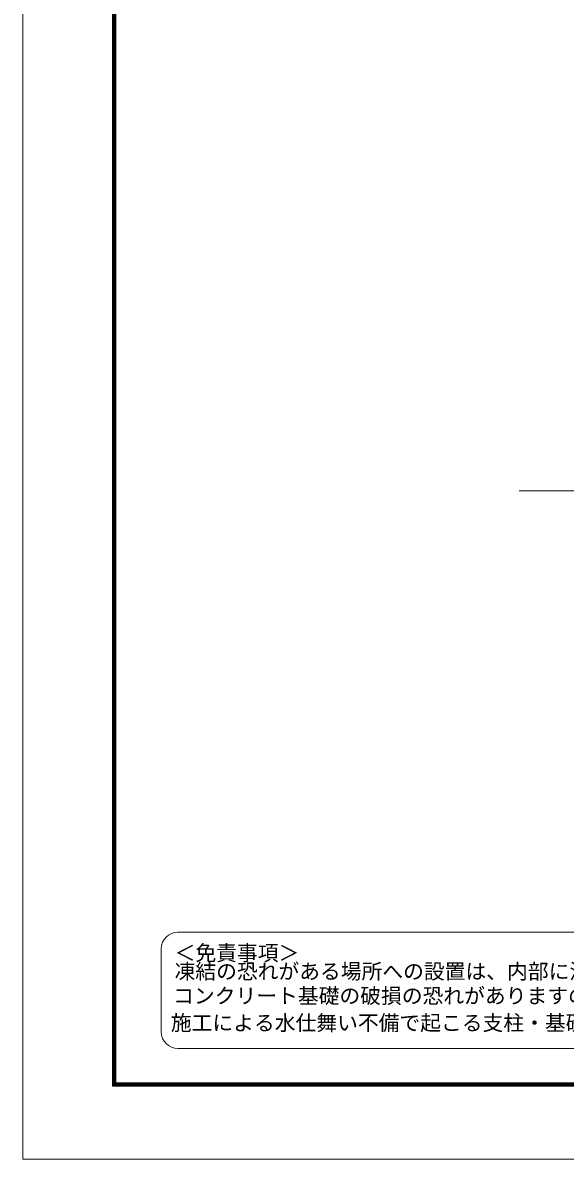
# Model space of a CAD drawing. Units: millimetres, scale not verified. Extents: x 1712 to 14312, y -4632 to 4278.
# Drawn here: x 1712 to 4161, y -4632 to 498 of the extents above; entities that cross this region are included whole.
import ezdxf
from ezdxf.enums import TextEntityAlignment as Align

# ---------------------------------------------------------------- set-up
doc = ezdxf.new("R2010")
doc.units = ezdxf.units.MM
doc.header["$LTSCALE"] = 70
for name, color, linetype, lineweight in [('0-0_D-TTL', 7, 'Continuous', 9), ('0-1_D-TTL-TXT', 7, 'Continuous', 18), ('0-5_D-BGD', 7, 'Continuous', 9)]:
    doc.layers.add(name, color=color, linetype=linetype, lineweight=lineweight)
doc.styles.add('ＭＳ ゴシック', font='')
doc.styles.get('ＭＳ ゴシック').set_extended_font_data('MS Gothic')

msp = doc.modelspace()

# ---------------------------------------------------------------- linework, layer by layer
at = {"layer": '0-0_D-TTL', "color": 2, "lineweight": 18}
msp.add_lwpolyline([(1712.34, 4278.09), (14312.34, 4278.09), (14312.34, -4631.91), (1712.34, -4631.91)], close=True, dxfattribs=at)
at = {"layer": '0-0_D-TTL'}
for points in [[(2117.34, 3948.09), (13907.34, 3948.09), (13907.34, -4301.91), (2117.34, -4301.91)], [(2121.09, 3944.34), (13903.59, 3944.34), (13903.59, -4298.16), (2121.09, -4298.16)], [(2124.84, 3940.59), (13899.84, 3940.59), (13899.84, -4294.41), (2124.84, -4294.41)], [(2128.59, 3936.84), (13896.09, 3936.84), (13896.09, -4290.66), (2128.59, -4290.66)], [(2132.34, 3933.09), (13892.34, 3933.09), (13892.34, -4286.91), (2132.34, -4286.91)]]:
    msp.add_lwpolyline(points, close=True, dxfattribs=at)
at = {"layer": '0-1_D-TTL-TXT', "color": 2}
for p, q in [((6080.66, -3606.91), (2412.34, -3606.91)), ((2337.34, -3681.91), (2337.34, -4056.91)), ((2412.34, -4131.91), (6080.66, -4131.91))]:
    msp.add_line(p, q, dxfattribs=at)
for centre, start, end in [((2412.34, -3681.91), 90, 180), ((2412.34, -4056.91), 180, 270)]:
    msp.add_arc(centre, 75, start, end, dxfattribs=at)
at = {"layer": '0-5_D-BGD'}
msp.add_line((4352.93, -1614.75), (3952.93, -1614.75), dxfattribs=at)

# ---------------------------------------------------------------- texts
at = {"layer": '0-1_D-TTL-TXT', "style": 'ＭＳ ゴシック'}
for s, p in [('＜免責事項＞ \u3000\u3000', (2397.99, -3755.84)), ('凍結の恐れがある場所への設置は、内部に溜まった雨水等の凍結融解により支柱の破損や', (2397.61, -3838.93)), ('コンクリート基礎の破損の恐れがありますので施工時、水仕舞いを行ってください。', (2391.45, -3949.06)), ('施工による水仕舞い不備で起こる支柱・基礎の破損について当社は責任を負いかねます。 ', (2380.96, -4071.3))]:
    msp.add_text(s, height=68.77, dxfattribs=at).set_placement(p, align=Align.BOTTOM_LEFT)

doc.saveas('drawing.dxf')
